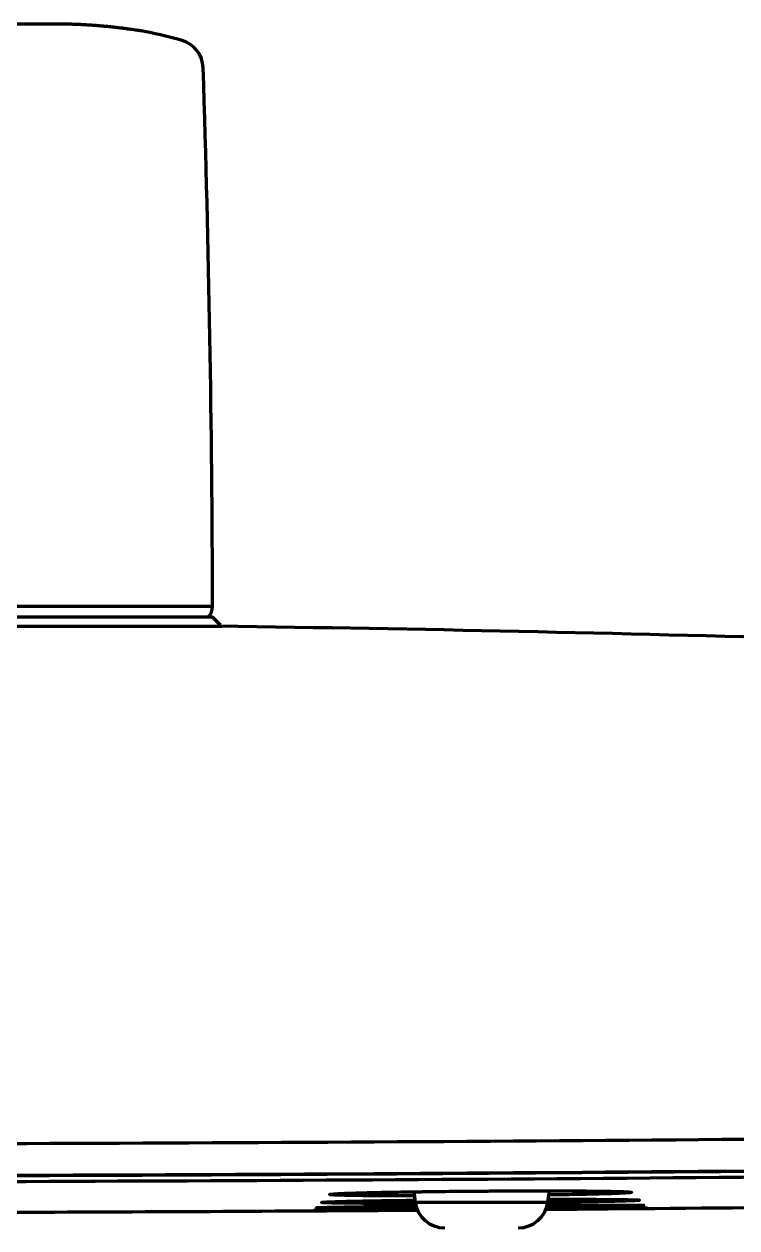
# Model space of a CAD drawing. Extents: x 1919 to 2339, y -1533 to -939.
# Drawn here: x 2101.42 to 2106.19, y -1192.62 to -1184.56 of the extents above; entities that cross this region are included whole.
import ezdxf

# ---------------------------------------------------------------- set-up
doc = ezdxf.new("R2010")
doc.units = 0
doc.header["$LTSCALE"] = 7
doc.header["$MEASUREMENT"] = 0
doc.linetypes.add('CENTER', pattern=[2, 1.25, -0.25, 0.25, -0.25])
doc.layers.add('1', color=1, linetype='CENTER')

msp = doc.modelspace()

# ---------------------------------------------------------------- linework, layer by layer
at = {"layer": '1', "color": 7, "linetype": 'Continuous', "lineweight": 70}
for p, q in [((2101.6418, -1184.5579), (2098.684, -1184.5579)), ((2102.6805, -1188.4579), (2093.6805, -1188.4579)), ((2102.6804, -1188.5282), (2093.6806, -1188.5282)), ((2102.7339, -1188.5817), (2102.6804, -1188.5282)), ((2104.0265, -1192.3758), (2104.0363, -1192.4454)), ((2104.9245, -1192.4454), (2104.9351, -1192.3695)), ((2104.0363, -1192.4454), (2104.9245, -1192.4454)), ((2105.5721, -1192.4673), (2105.572, -1192.4676))]:
    msp.add_line(p, q, dxfattribs=at)
for centre, radius, start, end in [((2101.6791, -1187.5353), 2.9774, 74.57836, 80.1344), ((2102.4177, -1184.8579), 0.2, 1.85805, 74.57836), ((1982.1973, -1188.7579), 120.4836, 0.142665, 1.858048), ((2102.5805, -1188.4579), 0.1, 315.34035, 0), ((2104.2343, -1192.4177), 0.2, 187.96961, 270), ((2104.7264, -1192.4177), 0.2, 270, 352.03039), ((2098.1805, -291.6362), 900.8816, 270.1968507, 270.3734139), ((2098.1805, -291.6362), 900.8816, 270.4281412, 270.6397413)]:
    msp.add_arc(centre, radius, start, end, dxfattribs=at)
for points, knots in [([(2102.1902, -1184.6021), (2102.1902, -1184.6021), (2102.1887, -1184.6018), (2102.1819, -1184.6008), (2102.174, -1184.5996), (2102.1681, -1184.5988), (2102.1668, -1184.5986), (2102.1643, -1184.5982), (2102.1629, -1184.598), (2102.1587, -1184.5974), (2102.1558, -1184.597), (2102.1464, -1184.5956), (2102.1323, -1184.5936), (2102.1155, -1184.5914), (2102.1017, -1184.5895), (2102.097, -1184.5889), (2102.0871, -1184.5877), (2102.0819, -1184.587), (2102.0661, -1184.585), (2102.0439, -1184.5823), (2102.0073, -1184.5782), (2101.9807, -1184.5755), (2101.9634, -1184.5738), (2101.9598, -1184.5735), (2101.9528, -1184.5729), (2101.9421, -1184.5719), (2101.9313, -1184.5709), (2101.9093, -1184.569), (2101.8794, -1184.5667), (2101.8482, -1184.5646), (2101.8243, -1184.5632), (2101.8162, -1184.5627), (2101.804, -1184.5621), (2101.7999, -1184.5619), (2101.7917, -1184.5615), (2101.7712, -1184.5605), (2101.7341, -1184.5591), (2101.6843, -1184.558), (2101.6508, -1184.5578), (2101.6328, -1184.5579), (2101.6316, -1184.5579), (2101.6304, -1184.5579)], [0, 0, 0, 0, 0.054609, 0.113435, 0.172261, 0.172261, 0.186968, 0.186968, 0.201674, 0.201674, 0.231087, 0.231087, 0.289913, 0.348739, 0.348739, 0.378152, 0.378152, 0.407565, 0.407565, 0.466391, 0.525216, 0.584042, 0.584042, 0.598749, 0.598749, 0.613455, 0.642868, 0.642868, 0.701694, 0.76052, 0.76052, 0.789933, 0.789933, 0.804639, 0.804639, 0.819346, 0.878172, 0.936997, 0.995823, 0.995823, 1, 1, 1, 1]), ([(2094.92, -1188.5893), (2095.0267, -1188.5894), (2095.1381, -1188.5894), (2095.37, -1188.5895), (2095.4905, -1188.5895), (2095.678, -1188.5896), (2095.7416, -1188.5896), (2095.8388, -1188.5896), (2095.8878, -1188.5896), (2095.9375, -1188.5896), (2095.9708, -1188.5896), (2095.9875, -1188.5896), (2096.1384, -1188.5897), (2096.275, -1188.5897), (2096.5532, -1188.5898), (2096.6947, -1188.5898), (2096.9825, -1188.5899), (2097.1288, -1188.5899), (2097.3148, -1188.5899), (2097.3522, -1188.5899), (2097.4272, -1188.5899), (2097.465, -1188.5899), (2097.578, -1188.5899), (2097.6533, -1188.5899), (2097.8792, -1188.59), (2098.1804, -1188.59), (2098.4813, -1188.59), (2098.7069, -1188.5899), (2098.7821, -1188.5899), (2098.8949, -1188.5899), (2098.9325, -1188.5899), (2098.9889, -1188.5899), (2099.0076, -1188.5899), (2099.0451, -1188.5899), (2099.0637, -1188.5899), (2099.2315, -1188.5899), (2099.378, -1188.5899), (2099.666, -1188.5898), (2099.8075, -1188.5898), (2100.0854, -1188.5897), (2100.2219, -1188.5897), (2100.3725, -1188.5896), (2100.3892, -1188.5896), (2100.4225, -1188.5896), (2100.4391, -1188.5896), (2100.4886, -1188.5896), (2100.5214, -1188.5896), (2100.6187, -1188.5896), (2100.6825, -1188.5896), (2100.8702, -1188.5895), (2100.9908, -1188.5895), (2101.2229, -1188.5894), (2101.3343, -1188.5894), (2101.4411, -1188.5893)], [0, 0, 0, 0, 0.0625, 0.0625, 0.125, 0.125, 0.15625, 0.15625, 0.171875, 0.179687, 0.179687, 0.1875, 0.1875, 0.25, 0.25, 0.3125, 0.3125, 0.375, 0.375, 0.390625, 0.390625, 0.40625, 0.40625, 0.4375, 0.4375, 0.5, 0.5625, 0.5625, 0.59375, 0.59375, 0.609375, 0.609375, 0.617187, 0.617187, 0.625, 0.625, 0.6875, 0.6875, 0.75, 0.75, 0.8125, 0.8125, 0.820312, 0.820312, 0.828125, 0.828125, 0.84375, 0.84375, 0.875, 0.875, 0.9375, 0.9375, 1, 1, 1, 1]), ([(2101.4411, -1188.5893), (2101.5517, -1188.5893), (2101.6561, -1188.5893), (2101.7788, -1188.5893), (2101.815, -1188.5893), (2101.8503, -1188.5892), (2101.8737, -1188.5892), (2101.8853, -1188.5892), (2101.9426, -1188.5892), (2102.0308, -1188.5892), (2102.1121, -1188.5892), (2102.1607, -1188.5892), (2102.1703, -1188.5892), (2102.1894, -1188.5892), (2102.1988, -1188.5892), (2102.2266, -1188.5892), (2102.2447, -1188.5892), (2102.3328, -1188.5891), (2102.3959, -1188.5891), (2102.4514, -1188.5891)], [0, 0, 0, 0, 0.25, 0.25, 0.3125, 0.34375, 0.34375, 0.375, 0.375, 0.5, 0.625, 0.625, 0.65625, 0.65625, 0.6875, 0.6875, 0.75, 0.75, 1, 1, 1, 1]), ([(2102.4514, -1188.5891), (2102.4995, -1188.5891), (2102.5416, -1188.5891), (2102.6138, -1188.589), (2102.6439, -1188.589), (2102.6924, -1188.589), (2102.7107, -1188.589), (2102.726, -1188.589), (2102.7287, -1188.589), (2102.7321, -1188.589), (2102.7332, -1188.589), (2102.7351, -1188.589), (2102.7394, -1188.589), (2102.7412, -1188.589), (2102.7413, -1188.589)], [0, 0, 0, 0, 0.250285, 0.250285, 0.50057, 0.50057, 0.750854, 0.750854, 0.813426, 0.813426, 0.844711, 0.844711, 0.875997, 1, 1, 1, 1]), ([(2127.2506, -1190.0956), (2125.9301, -1189.9508), (2123.2334, -1189.6763), (2119.1553, -1189.3277), (2115.0188, -1189.0403), (2110.8787, -1188.8193), (2106.7809, -1188.6658), (2104.0632, -1188.6079), (2102.7266, -1188.5898)], [0, 0, 0, 0, 0.162131, 0.330841, 0.499532, 0.668206, 0.836864, 1, 1, 1, 1]), ([(2118.0178, -1191.8528), (2117.1919, -1191.87), (2116.3659, -1191.8862), (2114.7137, -1191.9163), (2112.2351, -1191.9583), (2109.7559, -1191.9907), (2104.7965, -1192.0424), (2101.4889, -1192.0596), (2094.8713, -1192.0596), (2088.2563, -1192.0251), (2081.6467, -1191.9217), (2078.3433, -1191.8528)], [0, 0, 0, 0, 0.0625, 0.0625, 0.125, 0.25, 0.25, 0.5, 0.5, 0.75, 1, 1, 1, 1]), ([(2078.3493, -1192.0631), (2081.6518, -1192.1321), (2088.2595, -1192.2355), (2094.8726, -1192.27), (2101.4884, -1192.27), (2108.1015, -1192.2355), (2114.7093, -1192.1321), (2118.0118, -1192.0631)], [0, 0, 0, 0, 0.25, 0.5, 0.5, 0.75, 1, 1, 1, 1]), ([(2117.9994, -1192.0676), (2117.5869, -1192.0762), (2117.1743, -1192.0846), (2116.3491, -1192.1007), (2115.1111, -1192.1241), (2112.222, -1192.1731), (2109.745, -1192.2054), (2104.79, -1192.2571), (2101.4855, -1192.2744), (2094.8741, -1192.2743), (2088.2653, -1192.2399), (2081.662, -1192.1365), (2078.3616, -1192.0676)], [0, 0, 0, 0, 0.03125, 0.03125, 0.0625, 0.125, 0.25, 0.25, 0.5, 0.5, 0.75, 1, 1, 1, 1]), ([(2103.4642, -1192.3932), (2103.4648, -1192.3929), (2103.4659, -1192.3926), (2103.4688, -1192.392), (2103.4707, -1192.3918), (2103.474, -1192.3914), (2103.4752, -1192.3912), (2103.4779, -1192.3909), (2103.4793, -1192.3908), (2103.4869, -1192.3901), (2103.4946, -1192.3896), (2103.5129, -1192.3885), (2103.5236, -1192.3879), (2103.5481, -1192.3868), (2103.5618, -1192.3862), (2103.581, -1192.3855), (2103.5849, -1192.3854), (2103.5929, -1192.3851), (2103.6052, -1192.3847), (2103.6183, -1192.3842), (2103.6453, -1192.3834), (2103.6838, -1192.3823), (2103.7275, -1192.3812), (2103.7621, -1192.3804), (2103.774, -1192.3802), (2103.7923, -1192.3798), (2103.7985, -1192.3797), (2103.811, -1192.3794), (2103.8172, -1192.3793), (2103.849, -1192.3786), (2103.9015, -1192.3776), (2103.9575, -1192.3767), (2104.0153, -1192.3758), (2104.045, -1192.3754), (2104.0833, -1192.3749), (2104.091, -1192.3748), (2104.1065, -1192.3746), (2104.1297, -1192.3743), (2104.1531, -1192.374), (2104.2003, -1192.3734), (2104.2639, -1192.3727), (2104.329, -1192.3721), (2104.3702, -1192.3717), (2104.3785, -1192.3716), (2104.3951, -1192.3715), (2104.4034, -1192.3714), (2104.4283, -1192.3712), (2104.4449, -1192.3711), (2104.4946, -1192.3708), (2104.5605, -1192.3703), (2104.6256, -1192.37), (2104.6905, -1192.3698), (2104.7227, -1192.3696), (2104.7548, -1192.3696)], [0, 0, 0, 0, 0.029545, 0.029545, 0.056502, 0.056502, 0.069981, 0.069981, 0.083459, 0.083459, 0.137373, 0.137373, 0.191288, 0.191288, 0.245202, 0.245202, 0.25868, 0.25868, 0.272159, 0.299116, 0.299116, 0.35303, 0.406944, 0.406944, 0.433901, 0.433901, 0.44738, 0.44738, 0.460858, 0.460858, 0.514773, 0.568687, 0.568687, 0.622601, 0.622601, 0.636079, 0.636079, 0.649558, 0.676515, 0.676515, 0.730429, 0.784343, 0.784343, 0.797822, 0.797822, 0.8113, 0.8113, 0.838258, 0.838258, 0.892172, 0.946086, 0.946086, 1, 1, 1, 1]), ([(2104.7448, -1192.3696), (2104.7732, -1192.3695), (2104.8547, -1192.3694), (2104.9843, -1192.3694), (2105.1238, -1192.37), (2105.2448, -1192.371), (2105.3434, -1192.3724), (2105.4135, -1192.3742), (2105.4509, -1192.3759), (2105.4626, -1192.3768), (2105.4643, -1192.3771), (2105.4642, -1192.3771)], [0, 0, 0, 0, 0.073872, 0.215668, 0.35831, 0.500377, 0.642611, 0.783849, 0.906422, 0.97684, 1, 1, 1, 1]), ([(2104.7548, -1192.3696), (2104.7868, -1192.3695), (2104.8182, -1192.3694), (2104.8795, -1192.3694), (2104.9394, -1192.3694), (2104.9965, -1192.3695), (2105.0313, -1192.3696), (2105.0382, -1192.3696), (2105.052, -1192.3697), (2105.0588, -1192.3697), (2105.079, -1192.3698), (2105.0922, -1192.3699), (2105.131, -1192.3701), (2105.1803, -1192.3704), (2105.2252, -1192.3708), (2105.2571, -1192.3712), (2105.2727, -1192.3714), (2105.2876, -1192.3716), (2105.2974, -1192.3718), (2105.3022, -1192.3718), (2105.3257, -1192.3722), (2105.343, -1192.3725), (2105.3748, -1192.3732), (2105.3892, -1192.3735), (2105.4152, -1192.3743), (2105.4268, -1192.3747), (2105.4394, -1192.3752), (2105.4418, -1192.3753), (2105.4465, -1192.3755), (2105.4531, -1192.3759), (2105.4589, -1192.3762), (2105.4692, -1192.3769), (2105.4796, -1192.3778), (2105.4838, -1192.3788), (2105.4844, -1192.3796), (2105.4842, -1192.3798), (2105.4835, -1192.3802), (2105.4832, -1192.3803), (2105.483, -1192.3803)], [0, 0, 0, 0, 0.073266, 0.073266, 0.146531, 0.219797, 0.219797, 0.238113, 0.238113, 0.256429, 0.256429, 0.293062, 0.293062, 0.366328, 0.439593, 0.439593, 0.476226, 0.494542, 0.494542, 0.512859, 0.512859, 0.586124, 0.586124, 0.65939, 0.65939, 0.732655, 0.732655, 0.750971, 0.750971, 0.769288, 0.805921, 0.805921, 0.879186, 0.952452, 0.952452, 0.989084, 0.989084, 1, 1, 1, 1]), ([(2103.4211, -1192.4488), (2103.4198, -1192.4487), (2103.4187, -1192.4486), (2103.4166, -1192.4484), (2103.4138, -1192.4481), (2103.412, -1192.4479), (2103.4102, -1192.4474), (2103.4099, -1192.4472), (2103.4105, -1192.4469)], [0, 0, 0, 0, 0.147669, 0.147669, 0.295337, 0.590675, 0.590675, 1, 1, 1, 1]), ([(2103.4105, -1192.4469), (2103.4107, -1192.4468), (2103.4124, -1192.4463), (2103.417, -1192.4457), (2103.4249, -1192.4451), (2103.4279, -1192.4449), (2103.4349, -1192.4444), (2103.4388, -1192.4442), (2103.4517, -1192.4436), (2103.4722, -1192.4427), (2103.4989, -1192.4418), (2103.5213, -1192.4411), (2103.5292, -1192.4409), (2103.5416, -1192.4406), (2103.5459, -1192.4404), (2103.5545, -1192.4402), (2103.559, -1192.4401), (2103.5817, -1192.4395), (2103.6012, -1192.4391), (2103.6427, -1192.4382), (2103.6869, -1192.4373), (2103.7361, -1192.4364), (2103.7686, -1192.4358), (2103.7751, -1192.4357), (2103.7884, -1192.4355), (2103.7952, -1192.4354), (2103.8156, -1192.4351), (2103.8294, -1192.4348), (2103.8715, -1192.4342), (2103.9293, -1192.4334), (2103.9905, -1192.4326), (2104.0247, -1192.4322), (2104.0275, -1192.4321), (2104.0302, -1192.4321)], [0, 0, 0, 0, 0.026945, 0.11471, 0.11471, 0.158593, 0.158593, 0.202476, 0.202476, 0.290241, 0.378007, 0.378007, 0.421889, 0.421889, 0.443831, 0.443831, 0.465772, 0.465772, 0.553537, 0.553537, 0.641303, 0.729068, 0.729068, 0.75101, 0.75101, 0.772951, 0.772951, 0.816834, 0.816834, 0.904599, 0.992364, 0.992364, 1, 1, 1, 1]), ([(2104.0412, -1192.4535), (2104.0324, -1192.4535), (2104.0236, -1192.4536), (2103.9834, -1192.4536), (2103.9528, -1192.4537), (2103.8934, -1192.4537), (2103.8647, -1192.4537), (2103.8092, -1192.4536), (2103.7823, -1192.4535), (2103.75, -1192.4534), (2103.7436, -1192.4534), (2103.731, -1192.4534), (2103.7122, -1192.4533), (2103.6943, -1192.4532), (2103.6594, -1192.453), (2103.6157, -1192.4527), (2103.5773, -1192.4523), (2103.5506, -1192.452), (2103.5421, -1192.4519), (2103.5298, -1192.4518), (2103.5258, -1192.4517), (2103.5179, -1192.4516), (2103.5141, -1192.4515), (2103.4956, -1192.4512), (2103.4693, -1192.4507), (2103.4494, -1192.4501), (2103.4328, -1192.4494), (2103.4261, -1192.4491), (2103.4211, -1192.4488)], [0, 0, 0, 0, 0.026764, 0.026764, 0.124088, 0.124088, 0.221411, 0.221411, 0.318735, 0.318735, 0.343066, 0.343066, 0.367397, 0.416058, 0.416058, 0.513382, 0.610706, 0.610706, 0.659367, 0.659367, 0.683698, 0.683698, 0.708029, 0.708029, 0.805353, 0.902676, 0.902676, 1, 1, 1, 1]), ([(2103.4671, -1192.3949), (2103.4652, -1192.3946), (2103.4634, -1192.394), (2103.4638, -1192.3934), (2103.4642, -1192.3932)], [0, 0, 0, 0, 0.611354, 1, 1, 1, 1]), ([(2104.0257, -1192.4038), (2104.0198, -1192.4038), (2104.014, -1192.4038), (2103.9789, -1192.4037), (2103.9221, -1192.4036), (2103.8686, -1192.4034), (2103.8362, -1192.4032), (2103.8298, -1192.4032), (2103.817, -1192.4031), (2103.8107, -1192.4031), (2103.792, -1192.4029), (2103.7798, -1192.4029), (2103.7443, -1192.4026), (2103.6995, -1192.4021), (2103.6596, -1192.4016), (2103.6316, -1192.4012), (2103.6181, -1192.4009), (2103.6052, -1192.4007), (2103.5969, -1192.4005), (2103.5927, -1192.4004), (2103.5727, -1192.4), (2103.5582, -1192.3996), (2103.5323, -1192.3989), (2103.5208, -1192.3985), (2103.5009, -1192.3976), (2103.4925, -1192.3972), (2103.4839, -1192.3966), (2103.4823, -1192.3965), (2103.4792, -1192.3963), (2103.4778, -1192.3962), (2103.4739, -1192.3958), (2103.4716, -1192.3956), (2103.4688, -1192.3952), (2103.4679, -1192.3951), (2103.4671, -1192.3949)], [0, 0, 0, 0, 0.018974, 0.018974, 0.114321, 0.209668, 0.209668, 0.233505, 0.233505, 0.257341, 0.257341, 0.305015, 0.305015, 0.400362, 0.495709, 0.495709, 0.543382, 0.567219, 0.567219, 0.591056, 0.591056, 0.686402, 0.686402, 0.781749, 0.781749, 0.877096, 0.877096, 0.900933, 0.900933, 0.92477, 0.92477, 0.972443, 0.972443, 1, 1, 1, 1]), ([(2105.5357, -1192.4329), (2105.5356, -1192.4329), (2105.5356, -1192.4329), (2105.5337, -1192.4333), (2105.5265, -1192.4342), (2105.5127, -1192.435), (2105.4998, -1192.4357), (2105.4951, -1192.4359), (2105.4873, -1192.4362), (2105.4846, -1192.4363), (2105.4791, -1192.4365), (2105.4762, -1192.4367), (2105.4613, -1192.4372), (2105.4344, -1192.4381), (2105.4015, -1192.439), (2105.3655, -1192.4399), (2105.3461, -1192.4404), (2105.304, -1192.4413), (2105.2817, -1192.4418), (2105.2348, -1192.4427), (2105.1856, -1192.4435), (2105.1318, -1192.4444), (2105.0967, -1192.4449), (2105.0896, -1192.445), (2105.0752, -1192.4452), (2105.0679, -1192.4454), (2105.046, -1192.4457), (2105.0312, -1192.4459), (2104.987, -1192.4465), (2104.9571, -1192.4469), (2104.9266, -1192.4472)], [0, 0, 0, 0, 0.002456, 0.002456, 0.093357, 0.184257, 0.184257, 0.229708, 0.229708, 0.252433, 0.252433, 0.275158, 0.275158, 0.366059, 0.456959, 0.456959, 0.54786, 0.54786, 0.638761, 0.638761, 0.729661, 0.820562, 0.820562, 0.843287, 0.843287, 0.866012, 0.866012, 0.911463, 0.911463, 1, 1, 1, 1]), ([(2104.9277, -1192.4259), (2104.929, -1192.4259), (2104.9303, -1192.4259), (2104.9629, -1192.4258), (2104.9934, -1192.4258), (2105.0528, -1192.4258), (2105.0817, -1192.4258), (2105.1168, -1192.4258), (2105.1238, -1192.4258), (2105.1375, -1192.4259), (2105.158, -1192.4259), (2105.1777, -1192.426), (2105.2162, -1192.4261), (2105.265, -1192.4263), (2105.3089, -1192.4266), (2105.3399, -1192.4268), (2105.35, -1192.4269), (2105.3645, -1192.4271), (2105.3693, -1192.4271), (2105.3786, -1192.4272), (2105.3832, -1192.4273), (2105.4055, -1192.4275), (2105.4381, -1192.428), (2105.4645, -1192.4285), (2105.482, -1192.4289), (2105.4874, -1192.4291), (2105.4949, -1192.4293), (2105.4974, -1192.4294), (2105.502, -1192.4295), (2105.5042, -1192.4296), (2105.5146, -1192.43), (2105.5279, -1192.4307), (2105.5345, -1192.4314), (2105.5363, -1192.4318), (2105.5365, -1192.4319), (2105.5366, -1192.432)], [0, 0, 0, 0, 0.003663, 0.003663, 0.092996, 0.092996, 0.18233, 0.18233, 0.204664, 0.204664, 0.226997, 0.271664, 0.271664, 0.360998, 0.450332, 0.450332, 0.494998, 0.494998, 0.517332, 0.517332, 0.539665, 0.539665, 0.628999, 0.718333, 0.718333, 0.763, 0.763, 0.785333, 0.785333, 0.807667, 0.807667, 0.897, 0.986334, 0.986334, 1, 1, 1, 1]), ([(2105.483, -1192.3803), (2105.4828, -1192.3804), (2105.4826, -1192.3805), (2105.4819, -1192.3806), (2105.4813, -1192.3808), (2105.4778, -1192.3814), (2105.4689, -1192.3825), (2105.4538, -1192.3836), (2105.4355, -1192.3847), (2105.4248, -1192.3853), (2105.4093, -1192.386), (2105.4061, -1192.3861), (2105.3996, -1192.3864), (2105.3895, -1192.3868), (2105.3786, -1192.3873), (2105.3559, -1192.3881), (2105.3228, -1192.3892), (2105.2842, -1192.3903), (2105.2532, -1192.3911), (2105.2426, -1192.3914), (2105.226, -1192.3918), (2105.2204, -1192.392), (2105.2091, -1192.3922), (2105.2034, -1192.3924), (2105.1745, -1192.393), (2105.1262, -1192.3941), (2105.0739, -1192.395), (2105.0331, -1192.3958), (2105.0124, -1192.3961), (2104.991, -1192.3965), (2104.9767, -1192.3967), (2104.9694, -1192.3968), (2104.9527, -1192.3971), (2104.9432, -1192.3972), (2104.9337, -1192.3974)], [0, 0, 0, 0, 0.009461, 0.009461, 0.032882, 0.032882, 0.126568, 0.220254, 0.220254, 0.313939, 0.313939, 0.337361, 0.337361, 0.360782, 0.407625, 0.407625, 0.501311, 0.594997, 0.594997, 0.641839, 0.641839, 0.665261, 0.665261, 0.688682, 0.688682, 0.782368, 0.876054, 0.876054, 0.922897, 0.946318, 0.946318, 0.969739, 0.969739, 1, 1, 1, 1]), ([(2105.5366, -1192.432), (2105.5367, -1192.432), (2105.5368, -1192.432), (2105.5371, -1192.4322), (2105.5373, -1192.4324), (2105.5365, -1192.4327), (2105.5357, -1192.4329)], [0, 0, 0, 0, 0.118322, 0.118322, 0.423198, 1, 1, 1, 1]), ([(2103.3566, -1192.5006), (2103.3567, -1192.5006), (2103.3582, -1192.5005), (2103.3634, -1192.5003), (2103.3715, -1192.5001), (2103.3747, -1192.5001), (2103.3819, -1192.4999), (2103.3859, -1192.4999), (2103.3993, -1192.4996), (2103.4206, -1192.4993), (2103.4485, -1192.499), (2103.4719, -1192.4987), (2103.4801, -1192.4986), (2103.4931, -1192.4985), (2103.4975, -1192.4984), (2103.5066, -1192.4983), (2103.5112, -1192.4983), (2103.5349, -1192.498), (2103.5553, -1192.4978), (2103.5987, -1192.4974), (2103.6449, -1192.497), (2103.6965, -1192.4965), (2103.7305, -1192.4962), (2103.7374, -1192.4961), (2103.7513, -1192.496), (2103.7584, -1192.4959), (2103.7797, -1192.4957), (2103.7942, -1192.4956), (2103.8383, -1192.4952), (2103.8989, -1192.4947), (2103.9631, -1192.4942), (2104.0126, -1192.4938), (2104.0293, -1192.4937), (2104.0476, -1192.4935), (2104.0488, -1192.4935), (2104.0501, -1192.4935)], [0, 0, 0, 0, 0.038593, 0.121918, 0.121918, 0.16358, 0.16358, 0.205243, 0.205243, 0.288568, 0.371894, 0.371894, 0.413556, 0.413556, 0.434388, 0.434388, 0.455219, 0.455219, 0.538544, 0.538544, 0.62187, 0.705195, 0.705195, 0.726026, 0.726026, 0.746858, 0.746858, 0.78852, 0.78852, 0.871846, 0.955171, 0.955171, 0.996834, 0.996834, 1, 1, 1, 1]), ([(2103.3686, -1192.5009), (2103.3659, -1192.5009), (2103.3637, -1192.5009), (2103.3601, -1192.5008), (2103.3588, -1192.5008), (2103.357, -1192.5007), (2103.3566, -1192.5007), (2103.3566, -1192.5006)], [0, 0, 0, 0, 0.325307, 0.325307, 0.650615, 0.650615, 1, 1, 1, 1]), ([(2104.0511, -1192.4981), (2104.0491, -1192.4981), (2104.0471, -1192.4981), (2104.0365, -1192.4982), (2104.0281, -1192.4982), (2104.0112, -1192.4983), (2104.0029, -1192.4984), (2103.9614, -1192.4986), (2103.9292, -1192.4988), (2103.8668, -1192.4991), (2103.8366, -1192.4993), (2103.7782, -1192.4996), (2103.7499, -1192.4998), (2103.7159, -1192.4999), (2103.7091, -1192.5), (2103.6958, -1192.5), (2103.6761, -1192.5001), (2103.6572, -1192.5002), (2103.6205, -1192.5004), (2103.5744, -1192.5006), (2103.5339, -1192.5007), (2103.5058, -1192.5008), (2103.4967, -1192.5009), (2103.4837, -1192.5009), (2103.4795, -1192.5009), (2103.4712, -1192.5009), (2103.4672, -1192.5009), (2103.4477, -1192.501), (2103.4198, -1192.501), (2103.3988, -1192.501), (2103.3811, -1192.501), (2103.374, -1192.501), (2103.3686, -1192.5009)], [0, 0, 0, 0, 0.005682, 0.005682, 0.029356, 0.029356, 0.05303, 0.05303, 0.147727, 0.147727, 0.242424, 0.242424, 0.337121, 0.337121, 0.360795, 0.360795, 0.38447, 0.431818, 0.431818, 0.526515, 0.621212, 0.621212, 0.668561, 0.668561, 0.692235, 0.692235, 0.715909, 0.715909, 0.810606, 0.905303, 0.905303, 1, 1, 1, 1]), ([(2103.386, -1192.4838), (2103.3847, -1192.4837), (2103.3835, -1192.4837), (2103.3813, -1192.4836), (2103.3784, -1192.4834), (2103.3765, -1192.4833), (2103.3746, -1192.483), (2103.3742, -1192.4828), (2103.3747, -1192.4827)], [0, 0, 0, 0, 0.150877, 0.150877, 0.301754, 0.603509, 0.603509, 1, 1, 1, 1]), ([(2103.3747, -1192.4827), (2103.3749, -1192.4826), (2103.3765, -1192.4823), (2103.3814, -1192.4819), (2103.3894, -1192.4815), (2103.3925, -1192.4814), (2103.3997, -1192.4811), (2103.4037, -1192.4809), (2103.417, -1192.4805), (2103.438, -1192.4799), (2103.4656, -1192.4792), (2103.4887, -1192.4788), (2103.4968, -1192.4786), (2103.5096, -1192.4784), (2103.514, -1192.4783), (2103.5229, -1192.4781), (2103.5275, -1192.478), (2103.5509, -1192.4776), (2103.571, -1192.4773), (2103.6139, -1192.4766), (2103.6594, -1192.4759), (2103.7102, -1192.4752), (2103.7437, -1192.4748), (2103.7505, -1192.4747), (2103.7643, -1192.4745), (2103.7712, -1192.4744), (2103.7923, -1192.4742), (2103.8065, -1192.474), (2103.85, -1192.4735), (2103.9097, -1192.4728), (2103.9729, -1192.4721), (2104.0183, -1192.4717), (2104.0313, -1192.4715), (2104.0445, -1192.4714)], [0, 0, 0, 0, 0.029219, 0.114397, 0.114397, 0.156987, 0.156987, 0.199576, 0.199576, 0.284755, 0.369933, 0.369933, 0.412523, 0.412523, 0.433817, 0.433817, 0.455112, 0.455112, 0.540291, 0.540291, 0.625469, 0.710648, 0.710648, 0.731943, 0.731943, 0.753237, 0.753237, 0.795827, 0.795827, 0.881005, 0.966184, 0.966184, 1, 1, 1, 1]), ([(2104.0481, -1192.4848), (2104.0322, -1192.4849), (2104.0163, -1192.485), (2103.9681, -1192.4852), (2103.9364, -1192.4853), (2103.8751, -1192.4854), (2103.8454, -1192.4855), (2103.7879, -1192.4856), (2103.7602, -1192.4857), (2103.7267, -1192.4857), (2103.7201, -1192.4857), (2103.707, -1192.4857), (2103.6876, -1192.4857), (2103.6691, -1192.4857), (2103.633, -1192.4857), (2103.5877, -1192.4857), (2103.548, -1192.4855), (2103.5204, -1192.4854), (2103.5115, -1192.4854), (2103.4987, -1192.4853), (2103.4946, -1192.4853), (2103.4865, -1192.4852), (2103.4825, -1192.4852), (2103.4634, -1192.4851), (2103.4361, -1192.4848), (2103.4155, -1192.4845), (2103.3982, -1192.4842), (2103.3912, -1192.484), (2103.386, -1192.4838)], [0, 0, 0, 0, 0.045619, 0.045619, 0.141057, 0.141057, 0.236495, 0.236495, 0.331934, 0.331934, 0.355793, 0.355793, 0.379653, 0.427372, 0.427372, 0.52281, 0.618248, 0.618248, 0.665967, 0.665967, 0.689826, 0.689826, 0.713686, 0.713686, 0.809124, 0.904562, 0.904562, 1, 1, 1, 1]), ([(2104.9149, -1192.4875), (2104.9271, -1192.4874), (2104.9391, -1192.4873), (2104.984, -1192.4871), (2105.0161, -1192.4869), (2105.0785, -1192.4865), (2105.109, -1192.4864), (2105.1459, -1192.4862), (2105.1533, -1192.4861), (2105.1678, -1192.486), (2105.1893, -1192.4859), (2105.21, -1192.4858), (2105.2506, -1192.4856), (2105.302, -1192.4854), (2105.3482, -1192.4852), (2105.3809, -1192.485), (2105.3915, -1192.485), (2105.4069, -1192.485), (2105.4119, -1192.4849), (2105.4217, -1192.4849), (2105.4265, -1192.4849), (2105.4501, -1192.4848), (2105.4845, -1192.4847), (2105.5124, -1192.4847), (2105.5309, -1192.4846), (2105.5367, -1192.4846), (2105.5447, -1192.4846), (2105.5473, -1192.4847), (2105.5521, -1192.4847), (2105.5545, -1192.4847), (2105.5656, -1192.4847), (2105.5798, -1192.4847), (2105.5869, -1192.4849), (2105.5891, -1192.4849), (2105.5894, -1192.485), (2105.5898, -1192.485), (2105.5901, -1192.4851), (2105.5894, -1192.4851), (2105.5866, -1192.4853), (2105.5793, -1192.4855), (2105.565, -1192.4857), (2105.5516, -1192.4859), (2105.5467, -1192.486), (2105.5386, -1192.4861), (2105.5358, -1192.4862), (2105.53, -1192.4862), (2105.527, -1192.4863), (2105.5115, -1192.4865), (2105.4835, -1192.4868), (2105.4491, -1192.4872), (2105.4209, -1192.4875), (2105.4111, -1192.4876), (2105.3908, -1192.4878), (2105.3802, -1192.4879), (2105.3471, -1192.4883), (2105.3239, -1192.4885), (2105.2748, -1192.489), (2105.2233, -1192.4894), (2105.1669, -1192.4899), (2105.1301, -1192.4902), (2105.1226, -1192.4903), (2105.1076, -1192.4904), (2105.1, -1192.4905), (2105.077, -1192.4907), (2105.0614, -1192.4908), (2105.0143, -1192.4912), (2104.9702, -1192.4916), (2104.9248, -1192.4919), (2104.9124, -1192.492)], [0, 0, 0, 0, 0.015336, 0.015336, 0.057468, 0.057468, 0.0996, 0.0996, 0.110133, 0.110133, 0.120666, 0.141732, 0.141732, 0.183864, 0.225995, 0.225995, 0.247061, 0.247061, 0.257594, 0.257594, 0.268127, 0.268127, 0.310259, 0.352391, 0.352391, 0.373457, 0.373457, 0.38399, 0.38399, 0.394523, 0.394523, 0.436655, 0.478787, 0.478787, 0.48932, 0.48932, 0.499853, 0.520918, 0.520918, 0.56305, 0.605182, 0.605182, 0.626248, 0.626248, 0.636781, 0.636781, 0.647314, 0.647314, 0.689446, 0.731578, 0.731578, 0.752644, 0.752644, 0.77371, 0.77371, 0.815842, 0.815842, 0.857973, 0.900105, 0.900105, 0.910638, 0.910638, 0.921171, 0.921171, 0.942237, 0.942237, 0.984369, 1, 1, 1, 1]), ([(2105.572, -1192.4676), (2105.5718, -1192.4677), (2105.5714, -1192.4678), (2105.5689, -1192.4681), (2105.5616, -1192.4686), (2105.5474, -1192.4692), (2105.5342, -1192.4696), (2105.5293, -1192.4698), (2105.5213, -1192.47), (2105.5185, -1192.4701), (2105.5128, -1192.4702), (2105.5098, -1192.4703), (2105.4945, -1192.4707), (2105.4668, -1192.4713), (2105.4329, -1192.472), (2105.3958, -1192.4727), (2105.3757, -1192.473), (2105.3323, -1192.4737), (2105.3093, -1192.474), (2105.261, -1192.4747), (2105.2102, -1192.4754), (2105.1546, -1192.4761), (2105.1183, -1192.4765), (2105.111, -1192.4766), (2105.0962, -1192.4768), (2105.0887, -1192.4769), (2105.066, -1192.4771), (2105.0507, -1192.4773), (2105.0043, -1192.4778), (2104.9646, -1192.4782), (2104.9237, -1192.4787), (2104.9153, -1192.4787)], [0, 0, 0, 0, 0.027562, 0.027562, 0.113963, 0.200363, 0.200363, 0.243563, 0.243563, 0.265163, 0.265163, 0.286764, 0.286764, 0.373164, 0.459565, 0.459565, 0.545965, 0.545965, 0.632366, 0.632366, 0.718766, 0.805167, 0.805167, 0.826767, 0.826767, 0.848367, 0.848367, 0.891567, 0.891567, 0.977968, 1, 1, 1, 1]), ([(2104.9232, -1192.4653), (2104.9306, -1192.4653), (2104.938, -1192.4653), (2104.9776, -1192.4651), (2105.0091, -1192.465), (2105.0706, -1192.4648), (2105.1005, -1192.4647), (2105.1368, -1192.4647), (2105.144, -1192.4647), (2105.1583, -1192.4646), (2105.1794, -1192.4646), (2105.1998, -1192.4646), (2105.2396, -1192.4645), (2105.2902, -1192.4645), (2105.3356, -1192.4646), (2105.3677, -1192.4646), (2105.3781, -1192.4647), (2105.3932, -1192.4647), (2105.3981, -1192.4647), (2105.4077, -1192.4648), (2105.4125, -1192.4648), (2105.4356, -1192.4649), (2105.4693, -1192.4651), (2105.4967, -1192.4653), (2105.5148, -1192.4655), (2105.5205, -1192.4656), (2105.5283, -1192.4657), (2105.5308, -1192.4658), (2105.5356, -1192.4658), (2105.5379, -1192.4659), (2105.5488, -1192.4661), (2105.5626, -1192.4665), (2105.5695, -1192.4669), (2105.5716, -1192.4672), (2105.5719, -1192.4672), (2105.5721, -1192.4673), (2105.5721, -1192.4673), (2105.5721, -1192.4673)], [0, 0, 0, 0, 0.019647, 0.019647, 0.106581, 0.106581, 0.193516, 0.193516, 0.215249, 0.215249, 0.236983, 0.28045, 0.28045, 0.367384, 0.454318, 0.454318, 0.497785, 0.497785, 0.519519, 0.519519, 0.541253, 0.541253, 0.628187, 0.715121, 0.715121, 0.758588, 0.758588, 0.780322, 0.780322, 0.802055, 0.802055, 0.88899, 0.975924, 0.975924, 0.997657, 0.997657, 1, 1, 1, 1])]:
    msp.add_open_spline(points, degree=3, knots=knots, dxfattribs=at)
msp.add_open_spline([(2078.3774, -1192.1048), (2081.6779, -1192.1737), (2088.279, -1192.277), (2098.1805, -1192.3286), (2108.0821, -1192.277), (2114.6831, -1192.1737), (2117.9837, -1192.1048)], degree=3, dxfattribs=at)

doc.saveas('drawing.dxf')
